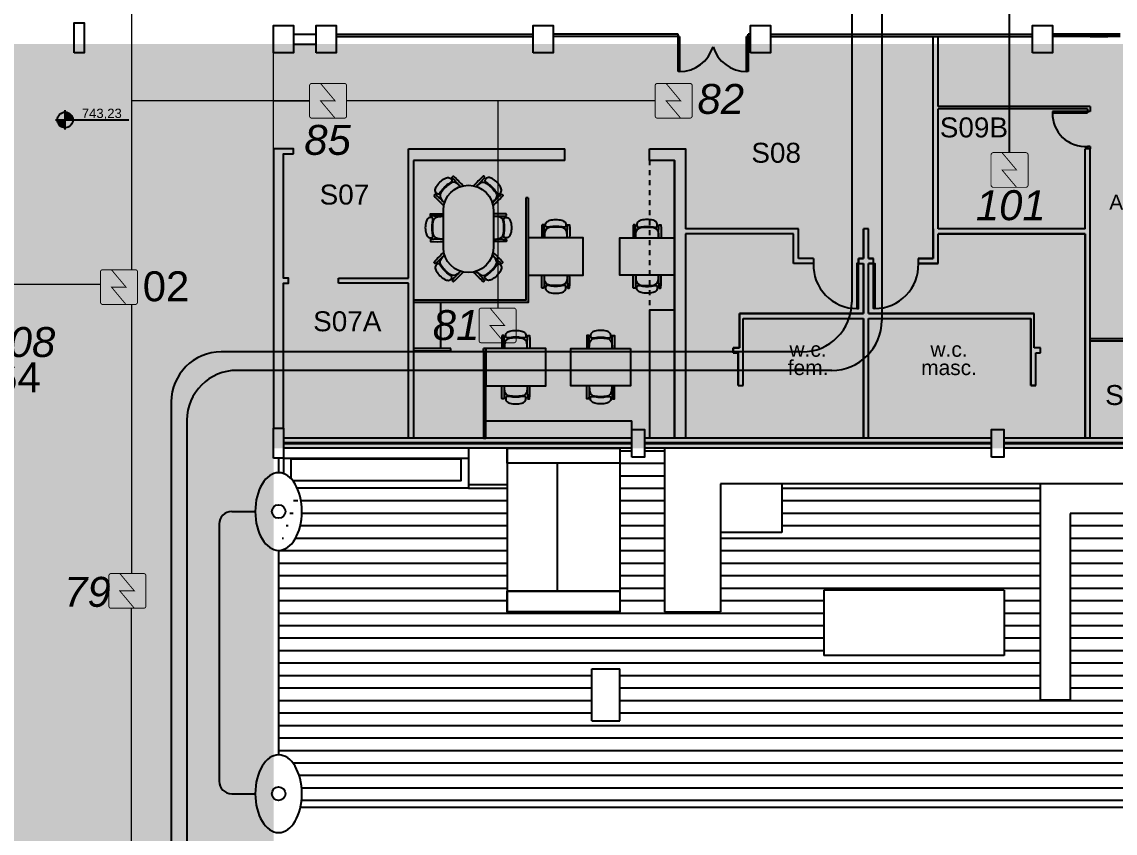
# Model space of a CAD drawing. Header units: metres. Extents: x -331 to 2982, y 362 to 2539.
# Drawn here: x 803.97 to 825.86, y 527.04 to 543.3 of the extents above; entities that cross this region are included whole.
import ezdxf
from ezdxf.enums import TextEntityAlignment as Align

# ---------------------------------------------------------------- set-up
doc = ezdxf.new("R2010")
doc.units = ezdxf.units.M
doc.linetypes.add('ACAD_ISO03W100', pattern=[30, 12, -18])
doc.layers.add('_corredores', color=251, linetype='Continuous', plot=False)
doc.layers.add('_salas', color=251, linetype='Continuous', plot=False)
for name, color, linetype in [('ALV', 251, 'Continuous'), ('Cota Nivel', 251, 'Continuous'), ('CX', 251, 'Continuous'), ('DET. FUMAÇA', 1, 'Continuous'), ('Div', 251, 'Continuous'), ('Est', 251, 'Continuous'), ('Mob', 251, 'Continuous'), ('Pis', 251, 'Continuous'), ('SALAS NOVAS', 7, 'Continuous'), ('Texto_Salas', 251, 'Continuous'), ('vid', 251, 'Continuous'), ('vis', 251, 'Continuous')]:
    doc.layers.add(name, color=color, linetype=linetype)
doc.styles.add('DESTAQUE', font='arial.ttf', dxfattribs={"height": 0.4})
doc.styles.get("Standard").update_dxf_attribs({"font": 'arial.ttf', "height": 0.3})
doc.styles.add('X3G_ENTITY_1416D6C1', font='arial.ttf', dxfattribs={"height": 0.6})
doc.styles.add('X3G_ENTITY_142288AC', font='arial.ttf', dxfattribs={"height": 0.6})

# ---------------------------------------------------------------- blocks, each defined once
blk = doc.blocks.new('Detector de fumaça')
at = {"layer": 'DET. FUMAÇA', "linetype": 'Continuous', "lineweight": 15, "const_width": 0.0187}
blk.add_lwpolyline([(774.599, 539.816), (775.249, 539.816, -0.414214), (775.296, 539.769), (775.296, 539.167, -0.414214), (775.249, 539.12), (774.599, 539.12, -0.414214), (774.553, 539.167), (774.553, 539.769, -0.414214)], format="xyb", close=True, dxfattribs=at)
blk.add_lwpolyline([(774.773, 539.816), (775.064, 539.468), (774.773, 539.468), (775.064, 539.12)], dxfattribs=at)

msp = doc.modelspace()

# ---------------------------------------------------------------- hatches: boundary and pattern name
at = {"layer": '_corredores', "transparency": 33554508}
h = msp.add_hatch(color=256, dxfattribs=at)
h.dxf.hatch_style = 1
h.paths.add_polyline_path([(854.159, 542.856), (842.384, 542.856), (842.384, 540.756), (852.409, 540.756), (852.409, 521.406), (848.359, 521.406), (847.259, 526.931), (845.259, 526.931), (845.259, 521.356), (809.009, 521.356), (809.009, 540.756), (822.22, 540.756), (822.22, 542.856), (770.404, 542.856), (768.809, 542.931), (768.809, 540.556), (770.504, 540.556), (770.504, 526.646), (768.274, 526.646), (768.274, 525.646), (769.399, 525.646), (769.399, 519.846), (768.274, 519.846), (768.274, 518.756), (770.509, 518.756), (770.509, 518.556), (770.509, 510.381), (770.509, 504.956), (767.991, 504.956), (767.991, 502.406), (768.091, 502.406), (768.091, 502.256), (760.804, 502.256), (760.804, 518.556), (759.004, 518.556), (759.004, 502.343), (756.304, 502.343), (756.304, 502.526), (754.454, 502.526), (754.454, 499.256), (756.554, 499.256), (756.554, 499.756), (801.957, 499.756), (801.957, 494.706), (802.257, 494.706), (802.257, 494.056), (801.957, 494.056), (801.957, 489.034), (797.559, 489.034), (797.559, 485.931), (798.959, 485.931), (798.959, 486.531), (802.034, 486.531), (802.034, 486.306), (803.983, 486.306), (803.983, 494.656), (816.416, 494.656), (816.416, 491.706), (814.609, 491.706), (814.609, 489.906), (818.009, 489.906), (818.009, 491.706), (824.559, 491.706), (824.559, 492.606), (823.409, 492.606), (823.409, 499.956), (842.959, 499.956), (842.959, 498.656), (844.912, 498.656), (844.912, 499.956), (852.509, 499.956), (852.509, 494.406), (854.159, 494.406)])
h.paths.add_polyline_path([(809.009, 518.756), (842.959, 518.756), (842.959, 502.256), (830.609, 502.256), (830.609, 502.356), (823.109, 502.356), (823.109, 502.956), (814.779, 502.956), (814.779, 504.162), (810.639, 504.162), (810.639, 502.956), (809.009, 502.956)], flags=16)
h.paths.add_polyline_path([(802.012, 502.256), (773.009, 502.256), (769.691, 502.256), (769.691, 502.406), (770.134, 502.406), (770.134, 502.556), (773.009, 502.556), (773.009, 518.756), (775.859, 518.756), (795.009, 518.756), (795.009, 515.106), (799.059, 515.106), (799.059, 516.906), (797.859, 516.906), (797.859, 518.756), (802.012, 518.756)], flags=16)
h.paths.add_polyline_path([(802.012, 521.356), (773.012, 521.356), (772.984, 521.356), (772.984, 526.856), (773.012, 540.756), (802.012, 540.756)], flags=16)
h.paths.add_polyline_path([(844.809, 518.556), (844.809, 518.756), (847.259, 518.756), (847.259, 518.08), (852.209, 518.08), (852.209, 518.756), (852.259, 519.237), (852.409, 519.237), (852.409, 502.256), (844.959, 502.256), (844.979, 518.556)], flags=16)
at = {"layer": '_salas', "transparency": 33554559}
h = msp.add_hatch(color=256, dxfattribs=at)
h.dxf.hatch_style = 1
h.paths.add_polyline_path([(842.384, 542.856), (822.22, 542.856), (822.22, 540.756), (842.384, 540.756)])
h = msp.add_hatch(color=256, dxfattribs=at)
h.dxf.hatch_style = 1
h.paths.add_polyline_path([(773.012, 540.756), (773.012, 534.756), (802.012, 534.756), (802.012, 540.756)])
h.paths.add_polyline_path([(809.009, 540.756), (809.009, 534.756), (845.259, 534.756), (845.259, 526.931), (847.259, 526.931), (848.359, 521.406), (852.409, 521.406), (852.409, 540.756)])
h.paths.add_polyline_path([(775.859, 526.856), (775.859, 521.356), (802.012, 521.356), (802.012, 526.856)])
h.paths.add_polyline_path([(809.009, 526.856), (809.009, 521.356), (839.659, 521.356), (839.659, 526.856)])
h.paths.add_polyline_path([(802.012, 502.256), (802.012, 518.756), (797.859, 518.756), (797.859, 516.906), (799.059, 516.906), (799.059, 515.106), (795.009, 515.106), (795.009, 518.756), (775.859, 518.756), (775.859, 514.056), (773.009, 514.056), (773.009, 502.256)])
h.paths.add_polyline_path([(830.609, 502.356), (842.959, 502.256), (842.959, 518.756), (809.009, 518.756), (809.009, 502.956), (810.639, 502.956), (810.639, 504.162), (814.779, 504.162), (814.779, 502.956), (823.109, 502.956), (823.109, 502.356)])
h.paths.add_polyline_path([(852.409, 518.08), (847.259, 518.08), (847.259, 518.756), (844.979, 518.756), (844.959, 502.256), (852.409, 502.256)])
at = {"layer": 'Pis', "ltscale": 8}
h = msp.add_hatch(dxfattribs=at)
h.set_pattern_fill('LINE', color=251, scale=0.0788, style=0)
h.set_pattern_definition([(3e-10, (193.35844, 1467.66601), (-1e-12, 0.25019), [])])
edge = h.paths.add_edge_path()
edge.add_line((831.334, 533.446), (824.959, 533.446))
edge.add_line((824.959, 533.446), (824.959, 529.716))
edge.add_line((824.959, 529.716), (824.359, 529.716))
edge.add_line((824.359, 529.716), (824.359, 534.046))
edge.add_line((824.359, 534.046), (819.189, 534.046))
edge.add_line((819.189, 534.046), (819.189, 533.066))
edge.add_line((819.189, 533.066), (817.959, 533.066))
edge.add_line((817.959, 533.066), (817.959, 531.476))
edge.add_line((817.959, 531.476), (816.839, 531.476))
edge.add_line((816.839, 531.476), (816.839, 534.756))
edge.add_line((816.839, 534.756), (816.434, 534.756))
edge.add_line((816.434, 534.756), (816.434, 534.581))
edge.add_line((816.434, 534.581), (816.184, 534.581))
edge.add_line((816.184, 534.581), (816.184, 534.756))
edge.add_line((816.184, 534.756), (815.939, 534.756))
edge.add_line((815.939, 534.756), (815.939, 534.456))
edge.add_line((815.939, 534.456), (815.939, 531.476))
edge.add_line((815.939, 531.476), (813.689, 531.476))
edge.add_line((813.689, 531.476), (813.689, 531.896))
edge.add_line((813.689, 531.896), (813.689, 534.026))
edge.add_line((813.689, 534.026), (812.909, 534.026))
edge.add_line((812.909, 534.026), (812.909, 533.956))
edge.add_line((812.909, 533.956), (809.483, 533.956))
edge.add_ellipse((809.109, 533.489), major_axis=(0, 0.778), ratio=0.601357, start_angle=180, end_angle=306.9769, ccw=False)
edge.add_line((809.109, 532.711), (809.109, 528.612))
edge.add_ellipse((809.109, 527.834), major_axis=(0, 0.778), ratio=0.601357, start_angle=249.8554, end_angle=360, ccw=False)
edge.add_line((809.548, 527.566), (831.334, 527.566))
edge.add_line((831.334, 527.566), (831.334, 533.446))
h.paths.add_polyline_path([(815.939, 529.296), (815.379, 529.296), (815.379, 530.336), (815.939, 530.336)], flags=16)
h.paths.add_polyline_path([(820.029, 530.606), (820.029, 531.916), (823.639, 531.916), (823.639, 530.606)], flags=16)

# ---------------------------------------------------------------- linework, layer by layer
at = {"layer": 'ALV', "color": 251}
for p, q in [((809.409, 543.056), (809.859, 543.056)), ((822.22, 539.156), (822.22, 543.006)), ((822.22, 539.156), (822.22, 543.006)), ((822.32, 541.606), (822.32, 543.006)), ((822.32, 541.606), (822.32, 543.006)), ((809.409, 542.856), (809.859, 542.856)), ((825.359, 541.606), (822.32, 541.606)), ((822.32, 539.156), (822.32, 541.556)), ((825.309, 541.556), (822.32, 541.556)), ((822.32, 539.156), (822.32, 541.556)), ((825.309, 541.556), (825.309, 541.506)), ((825.359, 541.506), (825.309, 541.506)), ((825.359, 541.606), (825.359, 541.506)), ((811.709, 538.166), (811.709, 540.756)), ((811.709, 540.756), (814.839, 540.756)), ((814.839, 540.526), (814.839, 540.756)), ((816.539, 540.526), (816.539, 540.756)), ((816.539, 540.756), (816.709, 540.756)), ((825.359, 540.756), (825.259, 540.756)), ((825.259, 539.156), (825.259, 540.756)), ((825.359, 534.956), (825.359, 540.756)), ((814.839, 540.526), (811.809, 540.526)), ((814.839, 540.526), (811.809, 540.526)), ((811.809, 540.526), (811.809, 534.956)), ((817.039, 540.526), (816.539, 540.526)), ((817.039, 540.526), (817.039, 534.956)), ((819.52, 539.156), (817.259, 539.156)), ((819.42, 539.056), (817.259, 539.056)), ((819.42, 538.456), (819.42, 539.056)), ((819.52, 538.556), (819.52, 539.156)), ((820.92, 539.156), (820.82, 539.156)), ((820.82, 538.556), (820.82, 539.156)), ((820.92, 539.156), (820.82, 539.156)), ((820.82, 539.156), (820.82, 538.556)), ((820.92, 538.556), (820.92, 539.156)), ((820.92, 538.556), (820.92, 539.156)), ((822.22, 538.556), (822.22, 539.156)), ((822.22, 539.156), (822.22, 538.556)), ((825.259, 539.156), (822.32, 539.156)), ((825.259, 539.056), (822.32, 539.056)), ((822.32, 538.456), (822.32, 539.056)), ((822.32, 538.456), (822.32, 539.056)), ((822.32, 539.056), (825.259, 539.056)), ((825.259, 534.956), (825.259, 539.056)), ((825.259, 539.056), (825.259, 534.956)), ((825.359, 534.956), (825.359, 539.156)), ((819.82, 538.456), (819.42, 538.456)), ((819.82, 538.556), (819.52, 538.556)), ((819.82, 538.556), (819.82, 538.456)), ((820.72, 538.456), (820.72, 538.556)), ((820.72, 538.556), (820.82, 538.556)), ((820.82, 538.556), (820.72, 538.556)), ((820.72, 538.556), (820.72, 538.456)), ((820.72, 538.456), (820.82, 538.456)), ((820.72, 538.456), (820.82, 538.456)), ((820.82, 537.456), (820.82, 538.456)), ((820.82, 538.456), (820.82, 537.456)), ((820.92, 538.556), (821.02, 538.556)), ((821.02, 538.556), (820.92, 538.556)), ((820.92, 537.456), (820.92, 538.456)), ((821.02, 538.456), (820.92, 538.456)), ((820.92, 537.456), (820.92, 538.456)), ((820.92, 538.456), (821.02, 538.456)), ((821.02, 538.456), (821.02, 538.556)), ((821.02, 538.456), (821.02, 538.556)), ((822.22, 538.556), (821.92, 538.556)), ((821.92, 538.556), (822.22, 538.556)), ((822.22, 538.556), (821.92, 538.556)), ((821.92, 538.556), (821.92, 538.456)), ((821.92, 538.456), (822.32, 538.456)), ((822.32, 538.456), (821.92, 538.456)), ((821.92, 538.456), (822.32, 538.456)), ((810.309, 538.066), (810.309, 538.166)), ((810.309, 538.166), (811.709, 538.166)), ((811.709, 538.066), (810.309, 538.066)), ((811.709, 534.956), (811.709, 538.066)), ((818.339, 537.456), (820.82, 537.456)), ((818.339, 536.766), (818.339, 537.456)), ((820.82, 537.456), (818.339, 537.456)), ((818.339, 537.456), (818.339, 536.766)), ((818.409, 537.356), (820.82, 537.356)), ((818.409, 536.016), (818.409, 537.356)), ((818.409, 536.016), (818.409, 537.356)), ((818.409, 537.356), (820.82, 537.356)), ((820.82, 534.956), (820.82, 537.356)), ((820.82, 537.356), (820.82, 534.956)), ((820.92, 537.456), (824.239, 537.456)), ((824.239, 537.456), (820.92, 537.456)), ((820.92, 537.356), (824.17, 537.356)), ((820.92, 534.956), (820.92, 537.356)), ((820.92, 534.956), (820.92, 537.356)), ((820.92, 537.356), (824.17, 537.356)), ((824.17, 536.016), (824.17, 537.356)), ((824.17, 537.356), (824.17, 536.016)), ((824.239, 536.766), (824.239, 537.456)), ((824.239, 536.766), (824.239, 537.456)), ((818.209, 536.766), (818.339, 536.766)), ((818.209, 536.666), (818.209, 536.766)), ((818.339, 536.766), (818.209, 536.766)), ((818.209, 536.766), (818.209, 536.666)), ((818.309, 536.666), (818.209, 536.666)), ((818.209, 536.666), (818.309, 536.666)), ((818.309, 536.016), (818.309, 536.666)), ((818.309, 536.666), (818.309, 536.016)), ((824.37, 536.766), (824.239, 536.766)), ((824.37, 536.766), (824.239, 536.766)), ((824.27, 536.016), (824.27, 536.666)), ((824.27, 536.666), (824.37, 536.666)), ((824.27, 536.016), (824.27, 536.666)), ((824.27, 536.666), (824.37, 536.666)), ((824.37, 536.666), (824.37, 536.766)), ((824.37, 536.666), (824.37, 536.766)), ((818.309, 536.016), (818.409, 536.016)), ((818.309, 536.016), (818.409, 536.016)), ((824.17, 536.016), (824.17, 536.016)), ((824.27, 536.016), (824.17, 536.016)), ((824.17, 536.016), (824.27, 536.016)), ((811.809, 534.956), (811.709, 534.956))]:
    msp.add_line(p, q, dxfattribs=at)
msp.add_lwpolyline([(809.409, 540.656), (809.409, 540.756), (809.009, 540.756), (809.009, 535.156), (809.209, 535.156), (809.209, 538.066), (809.309, 538.066), (809.309, 538.166), (809.209, 538.166), (809.209, 540.656)], close=True, dxfattribs=at)
for points in [[(816.539, 540.756), (817.259, 540.756), (817.259, 539.156)], [(817.259, 539.056), (817.259, 534.956), (817.039, 534.956), (817.039, 540.526), (816.539, 540.526)]]:
    msp.add_lwpolyline(points, dxfattribs=at)
at = {"layer": 'Cota Nivel', "color": 251, "const_width": 0.156}
for points in [[(804.912, 541.336, 0.414214), (804.834, 541.414, 1)], [(804.834, 541.258, -0.414214), (804.756, 541.336, -1)]]:
    msp.add_lwpolyline(points, format="xyb", dxfattribs=at)
at = {"layer": 'Cota Nivel', "color": 251}
for points in [[(804.834, 541.141), (804.834, 541.531)], [(804.639, 541.336), (806.11, 541.336)]]:
    msp.add_lwpolyline(points, dxfattribs=at)
msp.add_circle((804.834, 541.336), 0.156, dxfattribs=at)
at = {"layer": 'CX', "color": 251, "ltscale": 8}
for p, q in [((817.109, 542.306), (817.109, 543.006)), ((817.139, 543.006), (817.109, 543.006)), ((817.109, 542.306), (817.109, 543.006)), ((817.139, 543.006), (817.109, 543.006)), ((817.139, 543.006), (817.139, 542.306)), ((817.139, 543.006), (817.139, 542.306)), ((818.479, 542.306), (818.479, 543.006)), ((818.509, 543.006), (818.479, 543.006)), ((818.479, 542.306), (818.479, 543.006)), ((818.509, 543.006), (818.479, 543.006)), ((818.509, 543.006), (818.509, 542.306)), ((818.509, 543.006), (818.509, 542.306)), ((817.139, 542.306), (817.109, 542.306)), ((817.139, 542.306), (817.109, 542.306)), ((818.509, 542.306), (818.479, 542.306)), ((818.509, 542.306), (818.479, 542.306)), ((825.309, 541.506), (824.609, 541.506)), ((824.609, 541.506), (824.609, 541.476)), ((824.609, 541.476), (825.309, 541.476)), ((825.309, 541.506), (825.309, 541.476))]:
    msp.add_line(p, q, dxfattribs=at)
at = {"layer": 'CX', "ltscale": 8}
for points in [[(820.72, 538.456), (820.69, 538.456), (820.69, 537.556), (820.72, 537.556)], [(821.02, 538.456), (821.05, 538.456), (821.05, 537.556), (821.02, 537.556)]]:
    msp.add_lwpolyline(points, close=True, dxfattribs=at)
at = {"layer": 'CX', "color": 251, "ltscale": 8}
for centre, radius, start, end in [((817.139, 543.006), 0.7, 270, 343.165), ((817.139, 543.006), 0.7, 270, 343.165), ((818.479, 543.006), 0.7, 196.835, 270), ((818.479, 543.006), 0.7, 196.835, 270), ((825.26, 541.456), 0.652, 178.2283, 274.2806)]:
    msp.add_arc(centre, radius, start, end, dxfattribs=at)
at = {"layer": 'CX', "ltscale": 8}
for centre, start, end in [((820.69, 538.427), 178.058, 270), ((821.05, 538.427), 270, 1.942)]:
    msp.add_arc(centre, 0.871, start, end, dxfattribs=at)
at = {"layer": 'Div', "color": 230}
msp.add_line((820.589, 544.235), (820.589, 537.687), dxfattribs=at)
at = {"layer": 'Div', "color": 230, "linetype": 'Continuous'}
for p, q in [((821.187, 544.083), (821.187, 537.317)), ((819.589, 536.687), (807.96, 536.687)), ((820.187, 536.317), (808.273, 536.317)), ((806.96, 535.687), (806.96, 506.904)), ((807.273, 535.317), (807.273, 507.236))]:
    msp.add_line(p, q, dxfattribs=at)
at = {"layer": 'Div', "color": 150}
msp.add_line((823.747, 540.681), (823.747, 543.894), dxfattribs=at)
at = {"layer": 'Div', "linetype": 'Continuous', "lineweight": 0}
for p, q in [((809.009, 540.756), (809.009, 542.681)), ((809.009, 541.719), (809.728, 541.719))]:
    msp.add_line(p, q, dxfattribs=at)
at = {"layer": 'Div', "color": 150, "linetype": 'Continuous', "lineweight": 0}
for p, q in [((809.728, 541.719), (806.155, 541.719)), ((816.649, 541.719), (810.471, 541.719)), ((813.504, 537.564), (813.504, 541.719)), ((801.996, 538.047), (805.541, 538.047))]:
    msp.add_line(p, q, dxfattribs=at)
at = {"layer": 'Div', "lineweight": 0, "ltscale": 8}
for p, q in [((825.359, 540.806), (825.309, 540.806)), ((825.359, 536.956), (826.725, 536.956)), ((825.359, 536.906), (826.725, 536.906))]:
    msp.add_line(p, q, dxfattribs=at)
at = {"layer": 'Div', "lineweight": 0}
for p, q in [((825.309, 540.806), (825.309, 540.756)), ((825.359, 540.806), (825.359, 540.756)), ((814.109, 539.776), (814.059, 539.776)), ((812.559, 536.706), (812.559, 536.756)), ((813.209, 536.706), (813.209, 536.756))]:
    msp.add_line(p, q, dxfattribs=at)
at = {"layer": 'Div', "ltscale": 8}
for p, q in [((825.359, 540.806), (825.309, 540.806)), ((825.359, 536.956), (826.725, 536.956)), ((825.359, 536.906), (826.725, 536.906))]:
    msp.add_line(p, q, dxfattribs=at)
at = {"layer": 'Div'}
for p, q in [((825.309, 540.806), (825.309, 540.756)), ((825.359, 540.806), (825.359, 540.756)), ((814.109, 539.776), (814.059, 539.776)), ((812.559, 536.706), (812.559, 536.756)), ((813.209, 536.706), (813.209, 536.756))]:
    msp.add_line(p, q, dxfattribs=at)
at = {"layer": 'Div', "color": 150, "linetype": 'Continuous', "lineweight": 0}
for points in [[(806.161, 543.546), (806.16, 538.334)], [(806.16, 537.638), (806.16, 532.246)], [(806.159, 531.55), (806.159, 525.051)]]:
    msp.add_lwpolyline(points, dxfattribs=at)
at = {"layer": 'Div', "lineweight": 0}
for points in [[(814.059, 539.776), (814.059, 537.726), (811.809, 537.726)], [(814.109, 539.776), (814.109, 537.676), (811.809, 537.676)], [(812.559, 536.756), (811.809, 536.756), (811.809, 536.706), (812.559, 536.706)], [(813.209, 536.706), (813.209, 534.956), (813.259, 534.956), (813.259, 536.756), (813.209, 536.756)]]:
    msp.add_lwpolyline(points, dxfattribs=at)
at = {"layer": 'Div'}
for points in [[(814.059, 539.776), (814.059, 537.726), (811.809, 537.726)], [(814.109, 539.776), (814.109, 537.676), (811.809, 537.676)], [(812.559, 536.756), (811.809, 536.756), (811.809, 536.706), (812.559, 536.706)], [(813.209, 536.706), (813.209, 534.956), (813.259, 534.956), (813.259, 536.756), (813.209, 536.756)]]:
    msp.add_lwpolyline(points, dxfattribs=at)
at = {"layer": 'Div', "color": 230, "linetype": 'Continuous'}
for centre, start, end in [((819.589, 537.687), 270, 0), ((820.187, 537.317), 270, 0), ((807.96, 535.687), 90, 180), ((808.273, 535.317), 90, 180)]:
    msp.add_arc(centre, 1, start, end, dxfattribs=at)
at = {"layer": 'Est', "color": 251}
for points in [[(805.012, 542.681), (805.012, 543.281), (805.212, 543.281), (805.212, 542.681)], [(809.009, 542.681), (809.009, 543.231), (809.409, 543.231), (809.409, 542.681)], [(809.859, 542.681), (809.859, 543.231), (810.259, 543.231), (810.259, 542.681)], [(814.209, 542.681), (814.209, 543.231), (814.609, 543.231), (814.609, 542.681)], [(818.559, 542.681), (818.559, 543.231), (818.959, 543.231), (818.959, 542.681)], [(824.209, 542.681), (824.209, 543.231), (824.609, 543.231), (824.609, 542.681)], [(809.009, 534.556), (809.009, 535.156), (809.209, 535.156), (809.209, 534.556)], [(816.184, 534.581), (816.184, 535.131), (816.434, 535.131), (816.434, 534.581)], [(823.384, 534.581), (823.384, 535.131), (823.634, 535.131), (823.634, 534.581)]]:
    msp.add_lwpolyline(points, close=True, dxfattribs=at)
at = {"layer": 'Mob', "color": 251, "linetype": 'ACAD_ISO03W100', "ltscale": 0.005}
msp.add_line((816.539, 540.526), (816.539, 537.526), dxfattribs=at)
at = {"layer": 'Mob', "color": 251}
for p, q in [((812.428, 539.963), (812.418, 539.973)), ((812.465, 540), (812.455, 540.01)), ((813.353, 540), (813.363, 540.01)), ((813.39, 539.963), (813.4, 539.973)), ((812.198, 539.203), (812.183, 539.203)), ((812.198, 539.15), (812.183, 539.15)), ((813.62, 539.203), (813.635, 539.203)), ((813.62, 539.15), (813.635, 539.15)), ((814.633, 539.188), (814.633, 539.202)), ((814.685, 539.188), (814.685, 539.202)), ((816.463, 539.188), (816.463, 539.202)), ((816.515, 539.188), (816.515, 539.202)), ((812.428, 538.34), (812.418, 538.33)), ((812.465, 538.303), (812.455, 538.293)), ((813.353, 538.303), (813.363, 538.293)), ((813.39, 538.34), (813.4, 538.33)), ((814.633, 538.015), (814.633, 538.001)), ((814.685, 538.015), (814.685, 538.001)), ((816.463, 538.015), (816.463, 538.001)), ((816.515, 538.015), (816.515, 538.001)), ((812.359, 536.756), (812.359, 537.676)), ((813.833, 536.968), (813.833, 536.982)), ((813.885, 536.968), (813.885, 536.982)), ((815.533, 536.968), (815.533, 536.982)), ((815.585, 536.968), (815.585, 536.982)), ((813.833, 535.795), (813.833, 535.781)), ((813.885, 535.795), (813.885, 535.781)), ((815.533, 535.795), (815.533, 535.781)), ((815.585, 535.795), (815.585, 535.781)), ((813.259, 535.306), (816.184, 535.306)), ((816.184, 535.131), (816.184, 535.306))]:
    msp.add_line(p, q, dxfattribs=at)
at = {"layer": 'Mob', "color": 251, "extrusion": (0.707107, 0.707107, 0)}
for p, q in [((812.642, 540.082), (812.658, 540.097)), ((812.7, 540.046), (812.704, 540.049)), ((812.331, 539.77), (812.346, 539.785)), ((812.378, 539.724), (812.382, 539.727))]:
    msp.add_line(p, q, dxfattribs=at)
at = {"layer": 'Mob', "color": 251, "extrusion": (-0.707107, 0.707107, 0)}
for p, q in [((813.118, 540.046), (813.114, 540.049)), ((813.176, 540.082), (813.16, 540.097)), ((813.44, 539.724), (813.436, 539.727)), ((813.487, 539.77), (813.472, 539.785))]:
    msp.add_line(p, q, dxfattribs=at)
at = {"layer": 'Mob', "color": 251, "extrusion": (0, -1, 0)}
for p, q in [((812.265, 539.408), (812.265, 539.386)), ((812.332, 539.406), (812.332, 539.402)), ((812.265, 538.967), (812.265, 538.945)), ((812.332, 538.951), (812.332, 538.947))]:
    msp.add_line(p, q, dxfattribs=at)
at = {"layer": 'Mob', "color": 251, "extrusion": (4.89843e-16, -1, 0)}
for p, q in [((813.486, 539.406), (813.486, 539.402)), ((813.553, 539.408), (813.553, 539.386)), ((813.486, 538.951), (813.486, 538.947)), ((813.553, 538.967), (813.553, 538.945))]:
    msp.add_line(p, q, dxfattribs=at)
at = {"layer": 'Mob', "color": 251, "extrusion": (1, 6.12303e-16, 0)}
for p, q in [((814.428, 539.12), (814.45, 539.12)), ((814.429, 539.054), (814.434, 539.054)), ((814.868, 539.12), (814.89, 539.12)), ((814.884, 539.054), (814.889, 539.054)), ((813.628, 536.9), (813.65, 536.9)), ((814.068, 536.9), (814.09, 536.9)), ((813.629, 536.834), (813.634, 536.834)), ((814.084, 536.834), (814.089, 536.834))]:
    msp.add_line(p, q, dxfattribs=at)
at = {"layer": 'Mob', "color": 251, "extrusion": (-1, 6.12303e-16, 0)}
for p, q in [((816.28, 539.12), (816.258, 539.12)), ((816.264, 539.054), (816.259, 539.054)), ((816.72, 539.12), (816.698, 539.12)), ((816.719, 539.054), (816.714, 539.054)), ((815.35, 536.9), (815.328, 536.9)), ((815.79, 536.9), (815.768, 536.9)), ((815.334, 536.834), (815.329, 536.834)), ((815.789, 536.834), (815.784, 536.834))]:
    msp.add_line(p, q, dxfattribs=at)
at = {"layer": 'Mob', "color": 251, "extrusion": (0.707107, -0.707107, 0)}
for p, q in [((812.331, 538.533), (812.346, 538.518)), ((812.378, 538.579), (812.382, 538.575)), ((812.642, 538.221), (812.658, 538.206)), ((812.7, 538.257), (812.704, 538.254))]:
    msp.add_line(p, q, dxfattribs=at)
at = {"layer": 'Mob', "color": 251, "extrusion": (-0.707107, -0.707107, 0)}
for p, q in [((813.44, 538.579), (813.436, 538.575)), ((813.487, 538.533), (813.472, 538.518)), ((813.118, 538.257), (813.114, 538.254)), ((813.176, 538.221), (813.16, 538.206))]:
    msp.add_line(p, q, dxfattribs=at)
at = {"layer": 'Mob', "color": 251, "extrusion": (1, -2.44921e-16, 0)}
for p, q in [((814.428, 538.083), (814.45, 538.083)), ((814.429, 538.149), (814.434, 538.149)), ((814.868, 538.083), (814.89, 538.083)), ((814.884, 538.149), (814.889, 538.149)), ((813.628, 535.863), (813.65, 535.863)), ((813.629, 535.929), (813.634, 535.929)), ((814.068, 535.863), (814.09, 535.863)), ((814.084, 535.929), (814.089, 535.929))]:
    msp.add_line(p, q, dxfattribs=at)
at = {"layer": 'Mob', "color": 251, "extrusion": (-1, -2.44921e-16, 0)}
for p, q in [((816.28, 538.083), (816.258, 538.083)), ((816.264, 538.149), (816.259, 538.149)), ((816.72, 538.083), (816.698, 538.083)), ((816.719, 538.149), (816.714, 538.149)), ((815.35, 535.863), (815.328, 535.863)), ((815.334, 535.929), (815.329, 535.929)), ((815.79, 535.863), (815.768, 535.863)), ((815.789, 535.929), (815.784, 535.929))]:
    msp.add_line(p, q, dxfattribs=at)
at = {"layer": 'Mob', "color": 251}
for points in [[(812.359, 539.899, -0.033576), (812.328, 539.86, -0.217122), (812.304, 539.848, -0.129112), (812.283, 539.858), (812.258, 539.883, -0.119811), (812.245, 539.919, -0.114), (812.265, 539.993, -0.068868), (812.339, 540.088, -0.068868), (812.435, 540.162, -0.114), (812.508, 540.182, -0.119811), (812.545, 540.169), (812.569, 540.145, -0.129112), (812.579, 540.124, -0.217122), (812.568, 540.1, -0.033576), (812.528, 540.069, 0.045772), (812.436, 539.992, 0.045772)], [(813.459, 539.899, 0.033576), (813.49, 539.86, 0.217122), (813.514, 539.848, 0.129112), (813.535, 539.858), (813.56, 539.883, 0.119811), (813.573, 539.919, 0.114), (813.553, 539.993, 0.068868), (813.479, 540.088, 0.068868), (813.383, 540.162, 0.114), (813.31, 540.182, 0.119811), (813.273, 540.169), (813.249, 540.145, 0.129112), (813.239, 540.124, 0.217122), (813.25, 540.1, 0.033576), (813.29, 540.069, -0.045772), (813.382, 539.992, -0.045772)], [(812.194, 539.296, 0.033576), (812.2, 539.346, 0.217122), (812.191, 539.371, 0.129112), (812.169, 539.379), (812.135, 539.379, 0.119811), (812.099, 539.362, 0.114), (812.062, 539.296, 0.068868), (812.047, 539.176, 0.068868), (812.062, 539.057, 0.114), (812.099, 538.991, 0.119811), (812.135, 538.974), (812.169, 538.974, 0.129112), (812.191, 538.982, 0.217122), (812.2, 539.007, 0.033576), (812.194, 539.057, -0.045772), (812.183, 539.176, -0.045772)], [(813.624, 539.296, -0.033576), (813.618, 539.346, -0.217122), (813.627, 539.371, -0.129112), (813.649, 539.379), (813.683, 539.379, -0.119811), (813.719, 539.362, -0.114), (813.756, 539.296, -0.068868), (813.771, 539.176, -0.068868), (813.756, 539.057, -0.114), (813.719, 538.991, -0.119811), (813.683, 538.974), (813.649, 538.974, -0.129112), (813.627, 538.982, -0.217122), (813.618, 539.007, -0.033576), (813.624, 539.057, 0.045772), (813.635, 539.176, 0.045772)], [(814.539, 539.192, -0.033576), (814.49, 539.186, -0.217122), (814.464, 539.194, -0.129112), (814.456, 539.217), (814.456, 539.251, -0.119811), (814.473, 539.286, -0.114), (814.539, 539.324, -0.068868), (814.659, 539.339, -0.068868), (814.779, 539.324, -0.114), (814.845, 539.286, -0.119811), (814.862, 539.251), (814.862, 539.217, -0.129112), (814.854, 539.194, -0.217122), (814.828, 539.186, -0.033576), (814.779, 539.192, 0.045772), (814.659, 539.203, 0.045772)], [(816.609, 539.192, 0.033576), (816.658, 539.186, 0.217122), (816.684, 539.194, 0.129112), (816.692, 539.217), (816.692, 539.251, 0.119811), (816.675, 539.286, 0.114), (816.609, 539.324, 0.068868), (816.489, 539.339, 0.068868), (816.369, 539.324, 0.114), (816.303, 539.286, 0.119811), (816.286, 539.251), (816.286, 539.217, 0.129112), (816.294, 539.194, 0.217122), (816.32, 539.186, 0.033576), (816.369, 539.192, -0.045772), (816.489, 539.203, -0.045772)], [(812.359, 538.403, 0.033576), (812.328, 538.443, 0.217122), (812.304, 538.455, 0.129112), (812.283, 538.444), (812.258, 538.42, 0.119811), (812.245, 538.383, 0.114), (812.265, 538.31, 0.068868), (812.339, 538.215, 0.068868), (812.435, 538.141, 0.114), (812.508, 538.121, 0.119811), (812.545, 538.134), (812.569, 538.158, 0.129112), (812.579, 538.179, 0.217122), (812.568, 538.203, 0.033576), (812.528, 538.234, -0.045772), (812.436, 538.311, -0.045772)], [(813.459, 538.403, -0.033576), (813.49, 538.443, -0.217122), (813.514, 538.455, -0.129112), (813.535, 538.444), (813.56, 538.42, -0.119811), (813.573, 538.383, -0.114), (813.553, 538.31, -0.068868), (813.479, 538.215, -0.068868), (813.383, 538.141, -0.114), (813.31, 538.121, -0.119811), (813.273, 538.134), (813.249, 538.158, -0.129112), (813.239, 538.179, -0.217122), (813.25, 538.203, -0.033576), (813.29, 538.234, 0.045772), (813.382, 538.311, 0.045772)], [(814.539, 538.011, 0.033576), (814.49, 538.017, 0.217122), (814.464, 538.009, 0.129112), (814.456, 537.986), (814.456, 537.952, 0.119811), (814.473, 537.917, 0.114), (814.539, 537.879, 0.068868), (814.659, 537.864, 0.068868), (814.779, 537.879, 0.114), (814.845, 537.917, 0.119811), (814.862, 537.952), (814.862, 537.986, 0.129112), (814.854, 538.009, 0.217122), (814.828, 538.017, 0.033576), (814.779, 538.011, -0.045772), (814.659, 538, -0.045772)], [(816.609, 538.011, -0.033576), (816.658, 538.017, -0.217122), (816.684, 538.009, -0.129112), (816.692, 537.986), (816.692, 537.952, -0.119811), (816.675, 537.917, -0.114), (816.609, 537.879, -0.068868), (816.489, 537.864, -0.068868), (816.369, 537.879, -0.114), (816.303, 537.917, -0.119811), (816.286, 537.952), (816.286, 537.986, -0.129112), (816.294, 538.009, -0.217122), (816.32, 538.017, -0.033576), (816.369, 538.011, 0.045772), (816.489, 538, 0.045772)], [(813.739, 536.972, -0.033576), (813.69, 536.966, -0.217122), (813.664, 536.974, -0.129112), (813.656, 536.997), (813.656, 537.031, -0.119811), (813.673, 537.066, -0.114), (813.739, 537.104, -0.068868), (813.859, 537.119, -0.068868), (813.979, 537.104, -0.114), (814.045, 537.066, -0.119811), (814.062, 537.031), (814.062, 536.997, -0.129112), (814.054, 536.974, -0.217122), (814.028, 536.966, -0.033576), (813.979, 536.972, 0.045772), (813.859, 536.983, 0.045772)], [(815.679, 536.972, 0.033576), (815.728, 536.966, 0.217122), (815.754, 536.974, 0.129112), (815.762, 536.997), (815.762, 537.031, 0.119811), (815.745, 537.066, 0.114), (815.679, 537.104, 0.068868), (815.559, 537.119, 0.068868), (815.439, 537.104, 0.114), (815.373, 537.066, 0.119811), (815.356, 537.031), (815.356, 536.997, 0.129112), (815.364, 536.974, 0.217122), (815.39, 536.966, 0.033576), (815.439, 536.972, -0.045772), (815.559, 536.983, -0.045772)], [(813.739, 535.791, 0.033576), (813.69, 535.797, 0.217122), (813.664, 535.789, 0.129112), (813.656, 535.766), (813.656, 535.732, 0.119811), (813.673, 535.697, 0.114), (813.739, 535.659, 0.068868), (813.859, 535.644, 0.068868), (813.979, 535.659, 0.114), (814.045, 535.697, 0.119811), (814.062, 535.732), (814.062, 535.766, 0.129112), (814.054, 535.789, 0.217122), (814.028, 535.797, 0.033576), (813.979, 535.791, -0.045772), (813.859, 535.78, -0.045772)], [(815.679, 535.791, -0.033576), (815.728, 535.797, -0.217122), (815.754, 535.789, -0.129112), (815.762, 535.766), (815.762, 535.732, -0.119811), (815.745, 535.697, -0.114), (815.679, 535.659, -0.068868), (815.559, 535.644, -0.068868), (815.439, 535.659, -0.114), (815.373, 535.697, -0.119811), (815.356, 535.732), (815.356, 535.766, -0.129112), (815.364, 535.789, -0.217122), (815.39, 535.797, -0.033576), (815.439, 535.791, 0.045772), (815.559, 535.78, 0.045772)]]:
    msp.add_lwpolyline(points, format="xyb", close=True, dxfattribs=at)
for points in [[(812.752, 540.001, -0.016808), (812.583, 540.178, -0.400079), (812.583, 540.188), (812.602, 540.207, -0.400108), (812.613, 540.207, -0.018694), (812.805, 540.015)], [(813.066, 540.001, 0.016808), (813.235, 540.178, 0.400079), (813.235, 540.188), (813.216, 540.207, 0.400108), (813.205, 540.207, 0.018694), (813.013, 540.015)], [(812.751, 540.001, 0.019821), (812.683, 540.06, 0.340817), (812.543, 540.064, 0.077917), (812.364, 539.885, 0.340817), (812.368, 539.744, 0.021079), (812.431, 539.673, 0.021079)], [(813.067, 540.001, -0.019821), (813.135, 540.06, -0.340817), (813.275, 540.064, -0.077917), (813.454, 539.885, -0.340817), (813.45, 539.744, -0.021079), (813.387, 539.673, -0.021079)], [(812.431, 539.672, 0.0172), (812.25, 539.845, 0.400079), (812.239, 539.844), (812.221, 539.825, 0.400108), (812.221, 539.815, 0.019187), (812.417, 539.618)], [(813.387, 539.672, -0.0172), (813.568, 539.845, -0.400079), (813.579, 539.844), (813.597, 539.825, -0.400108), (813.597, 539.815, -0.019187), (813.401, 539.618)], [(812.409, 539.406, -0.017447), (812.155, 539.412, -0.400079), (812.148, 539.42), (812.148, 539.446, -0.400108), (812.156, 539.454, -0.017444), (812.409, 539.455, -0.017444)], [(812.409, 538.947, -0.021997), (812.309, 538.953, -0.340817), (812.207, 539.05, -0.077917), (812.207, 539.303, -0.340817), (812.309, 539.4, -0.021997), (812.409, 539.405, -0.021997)], [(813.409, 539.406, 0.017447), (813.663, 539.412, 0.400079), (813.67, 539.42), (813.67, 539.446, 0.400108), (813.662, 539.454, 0.017444), (813.409, 539.455, 0.017444)], [(813.409, 538.947, 0.021997), (813.509, 538.953, 0.340817), (813.611, 539.05, 0.077917), (813.611, 539.303, 0.340817), (813.509, 539.4, 0.021997), (813.409, 539.405, 0.021997)], [(814.429, 538.976, 0.017447), (814.423, 539.23, 0.400079), (814.416, 539.237), (814.389, 539.237, 0.400108), (814.382, 539.23, 0.017444), (814.381, 538.976, 0.017444)], [(814.888, 538.976, 0.021997), (814.882, 539.076, 0.340817), (814.785, 539.178, 0.077917), (814.533, 539.178, 0.340817), (814.436, 539.076, 0.021997), (814.43, 538.976, 0.021997)], [(814.889, 538.976, -0.017447), (814.895, 539.23, -0.400079), (814.902, 539.237), (814.929, 539.237, -0.400108), (814.936, 539.23, -0.017444), (814.937, 538.976, -0.017444)], [(816.259, 538.976, 0.017447), (816.253, 539.23, 0.400079), (816.246, 539.237), (816.219, 539.237, 0.400108), (816.212, 539.23, 0.017444), (816.211, 538.976, 0.017444)], [(816.26, 538.976, -0.021997), (816.266, 539.076, -0.340817), (816.363, 539.178, -0.077917), (816.615, 539.178, -0.340817), (816.712, 539.076, -0.021997), (816.718, 538.976, -0.021997)], [(816.719, 538.976, -0.017447), (816.725, 539.23, -0.400079), (816.732, 539.237), (816.759, 539.237, -0.400108), (816.766, 539.23, -0.017444), (816.767, 538.976, -0.017444)], [(812.409, 538.946, 0.017447), (812.155, 538.941, 0.400079), (812.148, 538.933), (812.148, 538.907, 0.400108), (812.156, 538.899, 0.017444), (812.409, 538.898, 0.017444)], [(813.409, 538.946, -0.017447), (813.663, 538.941, -0.400079), (813.67, 538.933), (813.67, 538.907, -0.400108), (813.662, 538.899, -0.017444), (813.409, 538.898, -0.017444)], [(812.431, 538.631, -0.0172), (812.25, 538.458, -0.400079), (812.239, 538.459), (812.221, 538.478, -0.400108), (812.221, 538.488, -0.019187), (812.417, 538.685)], [(812.751, 538.302, -0.019821), (812.683, 538.243, -0.340817), (812.543, 538.239, -0.077917), (812.364, 538.418, -0.340817), (812.368, 538.558, -0.021079), (812.431, 538.63, -0.021079)], [(813.067, 538.302, 0.019821), (813.135, 538.243, 0.340817), (813.275, 538.239, 0.077917), (813.454, 538.418, 0.340817), (813.45, 538.558, 0.021079), (813.387, 538.63, 0.021079)], [(813.387, 538.631, 0.0172), (813.568, 538.458, 0.400079), (813.579, 538.459), (813.597, 538.478, 0.400108), (813.597, 538.488, 0.019187), (813.401, 538.685)], [(812.752, 538.302, 0.016808), (812.583, 538.125, 0.400079), (812.583, 538.115), (812.602, 538.096, 0.400108), (812.613, 538.096, 0.018694), (812.805, 538.287)], [(813.066, 538.302, -0.016808), (813.235, 538.125, -0.400079), (813.235, 538.115), (813.216, 538.096, -0.400108), (813.205, 538.096, -0.018694), (813.013, 538.287)], [(814.429, 538.226, -0.017447), (814.423, 537.973, -0.400079), (814.416, 537.966), (814.389, 537.966, -0.400108), (814.382, 537.973, -0.017444), (814.381, 538.226, -0.017444)], [(814.888, 538.226, -0.021997), (814.882, 538.127, -0.340817), (814.785, 538.025, -0.077917), (814.533, 538.025, -0.340817), (814.436, 538.127, -0.021997), (814.43, 538.226, -0.021997)], [(814.889, 538.226, 0.017447), (814.895, 537.973, 0.400079), (814.902, 537.966), (814.929, 537.966, 0.400108), (814.936, 537.973, 0.017444), (814.937, 538.226, 0.017444)], [(816.259, 538.226, -0.017447), (816.253, 537.973, -0.400079), (816.246, 537.966), (816.219, 537.966, -0.400108), (816.212, 537.973, -0.017444), (816.211, 538.226, -0.017444)], [(816.26, 538.226, 0.021997), (816.266, 538.127, 0.340817), (816.363, 538.025, 0.077917), (816.615, 538.025, 0.340817), (816.712, 538.127, 0.021997), (816.718, 538.226, 0.021997)], [(816.719, 538.226, 0.017447), (816.725, 537.973, 0.400079), (816.732, 537.966), (816.759, 537.966, 0.400108), (816.766, 537.973, 0.017444), (816.767, 538.226, 0.017444)], [(813.629, 536.756, 0.017447), (813.623, 537.01, 0.400079), (813.616, 537.017), (813.589, 537.017, 0.400108), (813.582, 537.01, 0.017444), (813.581, 536.756, 0.017444)], [(814.088, 536.756, 0.021997), (814.082, 536.856, 0.340817), (813.985, 536.958, 0.077917), (813.733, 536.958, 0.340817), (813.636, 536.856, 0.021997), (813.63, 536.756, 0.021997)], [(814.089, 536.756, -0.017447), (814.095, 537.01, -0.400079), (814.102, 537.017), (814.129, 537.017, -0.400108), (814.136, 537.01, -0.017444), (814.137, 536.756, -0.017444)], [(815.329, 536.756, 0.017447), (815.323, 537.01, 0.400079), (815.316, 537.017), (815.289, 537.017, 0.400108), (815.282, 537.01, 0.017444), (815.281, 536.756, 0.017444)], [(815.33, 536.756, -0.021997), (815.336, 536.856, -0.340817), (815.433, 536.958, -0.077917), (815.685, 536.958, -0.340817), (815.782, 536.856, -0.021997), (815.788, 536.756, -0.021997)], [(815.789, 536.756, -0.017447), (815.795, 537.01, -0.400079), (815.802, 537.017), (815.829, 537.017, -0.400108), (815.836, 537.01, -0.017444), (815.837, 536.756, -0.017444)], [(813.629, 536.006, -0.017447), (813.623, 535.753, -0.400079), (813.616, 535.746), (813.589, 535.746, -0.400108), (813.582, 535.753, -0.017444), (813.581, 536.006, -0.017444)], [(814.088, 536.006, -0.021997), (814.082, 535.907, -0.340817), (813.985, 535.805, -0.077917), (813.733, 535.805, -0.340817), (813.636, 535.907, -0.021997), (813.63, 536.006, -0.021997)], [(814.089, 536.006, 0.017447), (814.095, 535.753, 0.400079), (814.102, 535.746), (814.129, 535.746, 0.400108), (814.136, 535.753, 0.017444), (814.137, 536.006, 0.017444)], [(815.329, 536.006, -0.017447), (815.323, 535.753, -0.400079), (815.316, 535.746), (815.289, 535.746, -0.400108), (815.282, 535.753, -0.017444), (815.281, 536.006, -0.017444)], [(815.33, 536.006, 0.021997), (815.336, 535.907, 0.340817), (815.433, 535.805, 0.077917), (815.685, 535.805, 0.340817), (815.782, 535.907, 0.021997), (815.788, 536.006, 0.021997)], [(815.789, 536.006, 0.017447), (815.795, 535.753, 0.400079), (815.802, 535.746), (815.829, 535.746, 0.400108), (815.836, 535.753, 0.017444), (815.837, 536.006, 0.017444)]]:
    msp.add_lwpolyline(points, format="xyb", dxfattribs=at)
at = {"layer": 'Mob', "color": 251, "ltscale": 0.005}
msp.add_lwpolyline([(812.409, 538.776), (812.409, 539.526, -1), (813.409, 539.526), (813.409, 538.776, -1)], format="xyb", close=True, dxfattribs=at)
at = {"layer": 'Mob', "color": 251}
for points in [[(814.109, 538.976), (814.109, 538.226), (815.209, 538.226), (815.209, 538.976)], [(817.039, 538.976), (817.039, 538.226), (815.939, 538.226), (815.939, 538.976)], [(813.259, 536.756), (813.259, 536.006), (814.459, 536.006), (814.459, 536.756)], [(816.159, 536.756), (816.159, 536.006), (814.959, 536.006), (814.959, 536.756)]]:
    msp.add_lwpolyline(points, close=True, dxfattribs=at)
msp.add_lwpolyline([(817.039, 537.526), (816.539, 537.526), (816.539, 534.956)], dxfattribs=at)
at = {"layer": 'Pis', "color": 251, "ltscale": 8}
for p, q in [((809.209, 534.756), (809.209, 534.248)), ((812.909, 534.756), (812.909, 533.956)), ((813.689, 534.756), (813.689, 534.026)), ((815.939, 534.756), (815.939, 531.476)), ((816.839, 534.756), (816.839, 531.476)), ((809.109, 534.556), (809.109, 534.266)), ((809.209, 534.556), (812.909, 534.556)), ((814.689, 534.456), (814.689, 531.896)), ((813.689, 534.026), (812.909, 534.026)), ((813.689, 534.026), (813.689, 531.476)), ((831.334, 534.046), (817.959, 534.046)), ((817.959, 534.046), (817.959, 531.476)), ((819.189, 534.046), (819.189, 533.066)), ((824.359, 534.046), (824.359, 529.716)), ((812.909, 533.956), (809.483, 533.956)), ((808.169, 533.489), (808.641, 533.489)), ((831.984, 533.446), (824.959, 533.446)), ((824.959, 533.446), (824.959, 529.716)), ((807.919, 533.239), (807.919, 528.084)), ((819.189, 533.066), (817.959, 533.066)), ((809.109, 532.711), (809.109, 528.612)), ((823.639, 531.916), (820.029, 531.916)), ((820.029, 531.916), (820.029, 530.606)), ((823.639, 531.916), (823.639, 530.606)), ((816.839, 531.476), (817.959, 531.476)), ((823.639, 530.606), (820.029, 530.606)), ((815.379, 529.296), (815.379, 530.336)), ((815.384, 530.336), (815.939, 530.336)), ((815.939, 529.296), (815.939, 530.336)), ((824.359, 529.716), (824.959, 529.716)), ((815.379, 529.296), (815.939, 529.296)), ((808.169, 527.834), (808.639, 527.834)), ((809.548, 527.566), (831.984, 527.566))]:
    msp.add_line(p, q, dxfattribs=at)
at = {"layer": 'Pis', "color": 251}
for p, q in [((812.759, 534.546), (812.759, 534.106)), ((815.939, 534.456), (813.689, 534.456)), ((815.939, 531.896), (813.689, 531.896)), ((815.939, 531.476), (813.689, 531.476))]:
    msp.add_line(p, q, dxfattribs=at)
at = {"layer": 'Pis', "color": 251, "ltscale": 8}
for points in [[(813.689, 534.756), (815.939, 534.756), (815.939, 534.456), (813.689, 534.456)], [(813.689, 531.896), (815.939, 531.896), (815.939, 531.476), (813.689, 531.476)]]:
    msp.add_lwpolyline(points, close=True, dxfattribs=at)
for points in [[(809.359, 534.146), (809.359, 534.546), (812.759, 534.546)], [(812.759, 534.546), (812.759, 534.106), (809.393, 534.106)]]:
    msp.add_lwpolyline(points, dxfattribs=at)
for centre in [(809.109, 533.489), (809.109, 527.834)]:
    msp.add_circle(centre, 0.135, dxfattribs=at)
for centre, start, end in [((808.169, 533.239), 90, 180), ((808.169, 528.084), 180, 270)]:
    msp.add_arc(centre, 0.25, start, end, dxfattribs=at)
at = {"layer": 'vid', "color": 251}
for p, q in [((810.259, 543.056), (814.209, 543.056)), ((810.259, 543.006), (814.209, 543.006)), ((817.109, 543.056), (814.609, 543.056)), ((817.109, 543.056), (814.609, 543.056)), ((817.109, 543.006), (814.609, 543.006)), ((817.109, 543.006), (814.609, 543.006)), ((817.109, 543.006), (817.109, 543.056)), ((817.109, 543.006), (817.109, 543.056)), ((818.559, 543.056), (818.509, 543.056)), ((818.509, 543.006), (818.509, 543.056)), ((818.559, 543.056), (818.509, 543.056)), ((818.509, 543.006), (818.509, 543.056)), ((818.559, 543.006), (818.509, 543.006)), ((818.559, 543.006), (818.509, 543.006)), ((818.959, 543.056), (824.209, 543.056)), ((818.959, 543.056), (824.209, 543.056)), ((818.959, 543.006), (824.209, 543.006)), ((818.959, 543.006), (824.209, 543.006)), ((824.609, 543.056), (825.959, 543.056)), ((825.959, 543.056), (824.609, 543.056)), ((824.609, 543.056), (825.359, 543.056)), ((825.359, 543.056), (824.609, 543.056)), ((825.959, 543.006), (824.609, 543.006)), ((825.309, 543.006), (824.609, 543.006)), ((825.359, 543.056), (825.747, 543.056)), ((825.359, 543.006), (825.717, 543.006)), ((816.184, 534.866), (809.209, 534.866)), ((816.184, 534.846), (809.209, 534.846)), ((823.384, 534.866), (816.459, 534.866)), ((823.384, 534.846), (816.459, 534.846)), ((830.584, 534.866), (823.659, 534.866)), ((830.584, 534.846), (823.659, 534.846))]:
    msp.add_line(p, q, dxfattribs=at)
at = {"layer": 'vis', "color": 251}
for p, q in [((816.184, 534.956), (809.209, 534.956)), ((823.384, 534.956), (816.434, 534.956)), ((830.584, 534.956), (823.634, 534.956)), ((816.184, 534.756), (809.209, 534.756)), ((823.384, 534.756), (816.434, 534.756)), ((830.584, 534.756), (823.634, 534.756))]:
    msp.add_line(p, q, dxfattribs=at)
at = {"layer": 'vis', "color": 251, "ltscale": 8, "extrusion": (0, 0, -1)}
for centre in [(809.109, 533.489), (809.109, 527.834)]:
    msp.add_ellipse(centre, major_axis=(0, 0.778), ratio=0.601357, dxfattribs=at)

# ---------------------------------------------------------------- block references
at = {"layer": 'DET. FUMAÇA', "linetype": 'Continuous', "lineweight": 0}
for p in [(35.175, 2.251), (42.096, 2.251), (48.823, 0.865), (30.988, -1.482), (38.57, -2.251), (31.156, -7.57)]:
    msp.add_blockref('Detector de fumaça', p, dxfattribs=at)

# ---------------------------------------------------------------- texts
at = {"layer": 'Cota Nivel', "color": 251}
msp.add_text('743,23', height=0.1872, dxfattribs=at).set_placement((805.968, 541.318), align=Align.BOTTOM_RIGHT)
at = {"layer": 'Div', "color": 5, "linetype": 'Continuous', "lineweight": 0, "char_height": 0.6, "width": 13.3188, "attachment_point": 1}
for s, insert in [('{\\fArial|b0|i1|c0|p34;82}', (817.498, 542.057)), ('{\\fArial|b0|i1|c0|p34;85}', (809.623, 541.236)), ('{\\fArial|b0|i1|c0|p34;101}', (823.072, 539.927)), ('{\\fArial|b0|i1|c0|p34;81}', (812.196, 537.525)), ('{\\fArial|b0|i1|c0|p34;79}', (804.814, 532.179))]:
    msp.add_mtext(s, dxfattribs=dict(at, insert=insert))
at = {"layer": 'Div', "color": 5, "linetype": 'Continuous', "lineweight": 0, "insert": (806.388, 538.302), "char_height": 0.6, "width": 13.3188, "attachment_point": 1, "style": 'X3G_ENTITY_1416D6C1'}
msp.add_mtext('02', dxfattribs=at)
at = {"layer": 'Div', "color": 6, "linetype": 'Continuous', "lineweight": 0, "true_color": 0xff00ff, "insert": (802.679, 537.185), "char_height": 0.6, "width": 13.3188, "attachment_point": 1}
msp.add_mtext('{\\fArial|b0|i1|c0|p34;\\C6;B108}', dxfattribs=at)
at = {"layer": 'Div', "color": 96, "linetype": 'Continuous', "lineweight": 0, "true_color": 0x008000, "insert": (802.808, 536.479), "char_height": 0.6, "width": 13.3188, "attachment_point": 1, "style": 'X3G_ENTITY_142288AC'}
msp.add_mtext('H64', dxfattribs=at)
at = {"layer": 'SALAS NOVAS', "color": 251, "style": 'DESTAQUE'}
for s, p in [('S09B', (823.033, 540.986)), ('S08', (819.073, 540.478)), ('S07', (810.427, 539.64)), ('S07A', (810.484, 537.101)), ('S09B', (826.344, 535.623))]:
    msp.add_text(s, height=0.4, dxfattribs=at).set_placement(p, align=Align.CENTER)
at = {"layer": 'Texto_Salas', "color": 251, "style": 'DESTAQUE'}
for s, p in [('AFALESP', (826.686, 539.537)), ('w.c.', (819.712, 536.589)), ('w.c.', (822.535, 536.589)), ('fem.', (819.712, 536.223)), ('masc.', (822.535, 536.223))]:
    msp.add_text(s, height=0.3, dxfattribs=at).set_placement(p, align=Align.CENTER)

doc.saveas('drawing.dxf')
